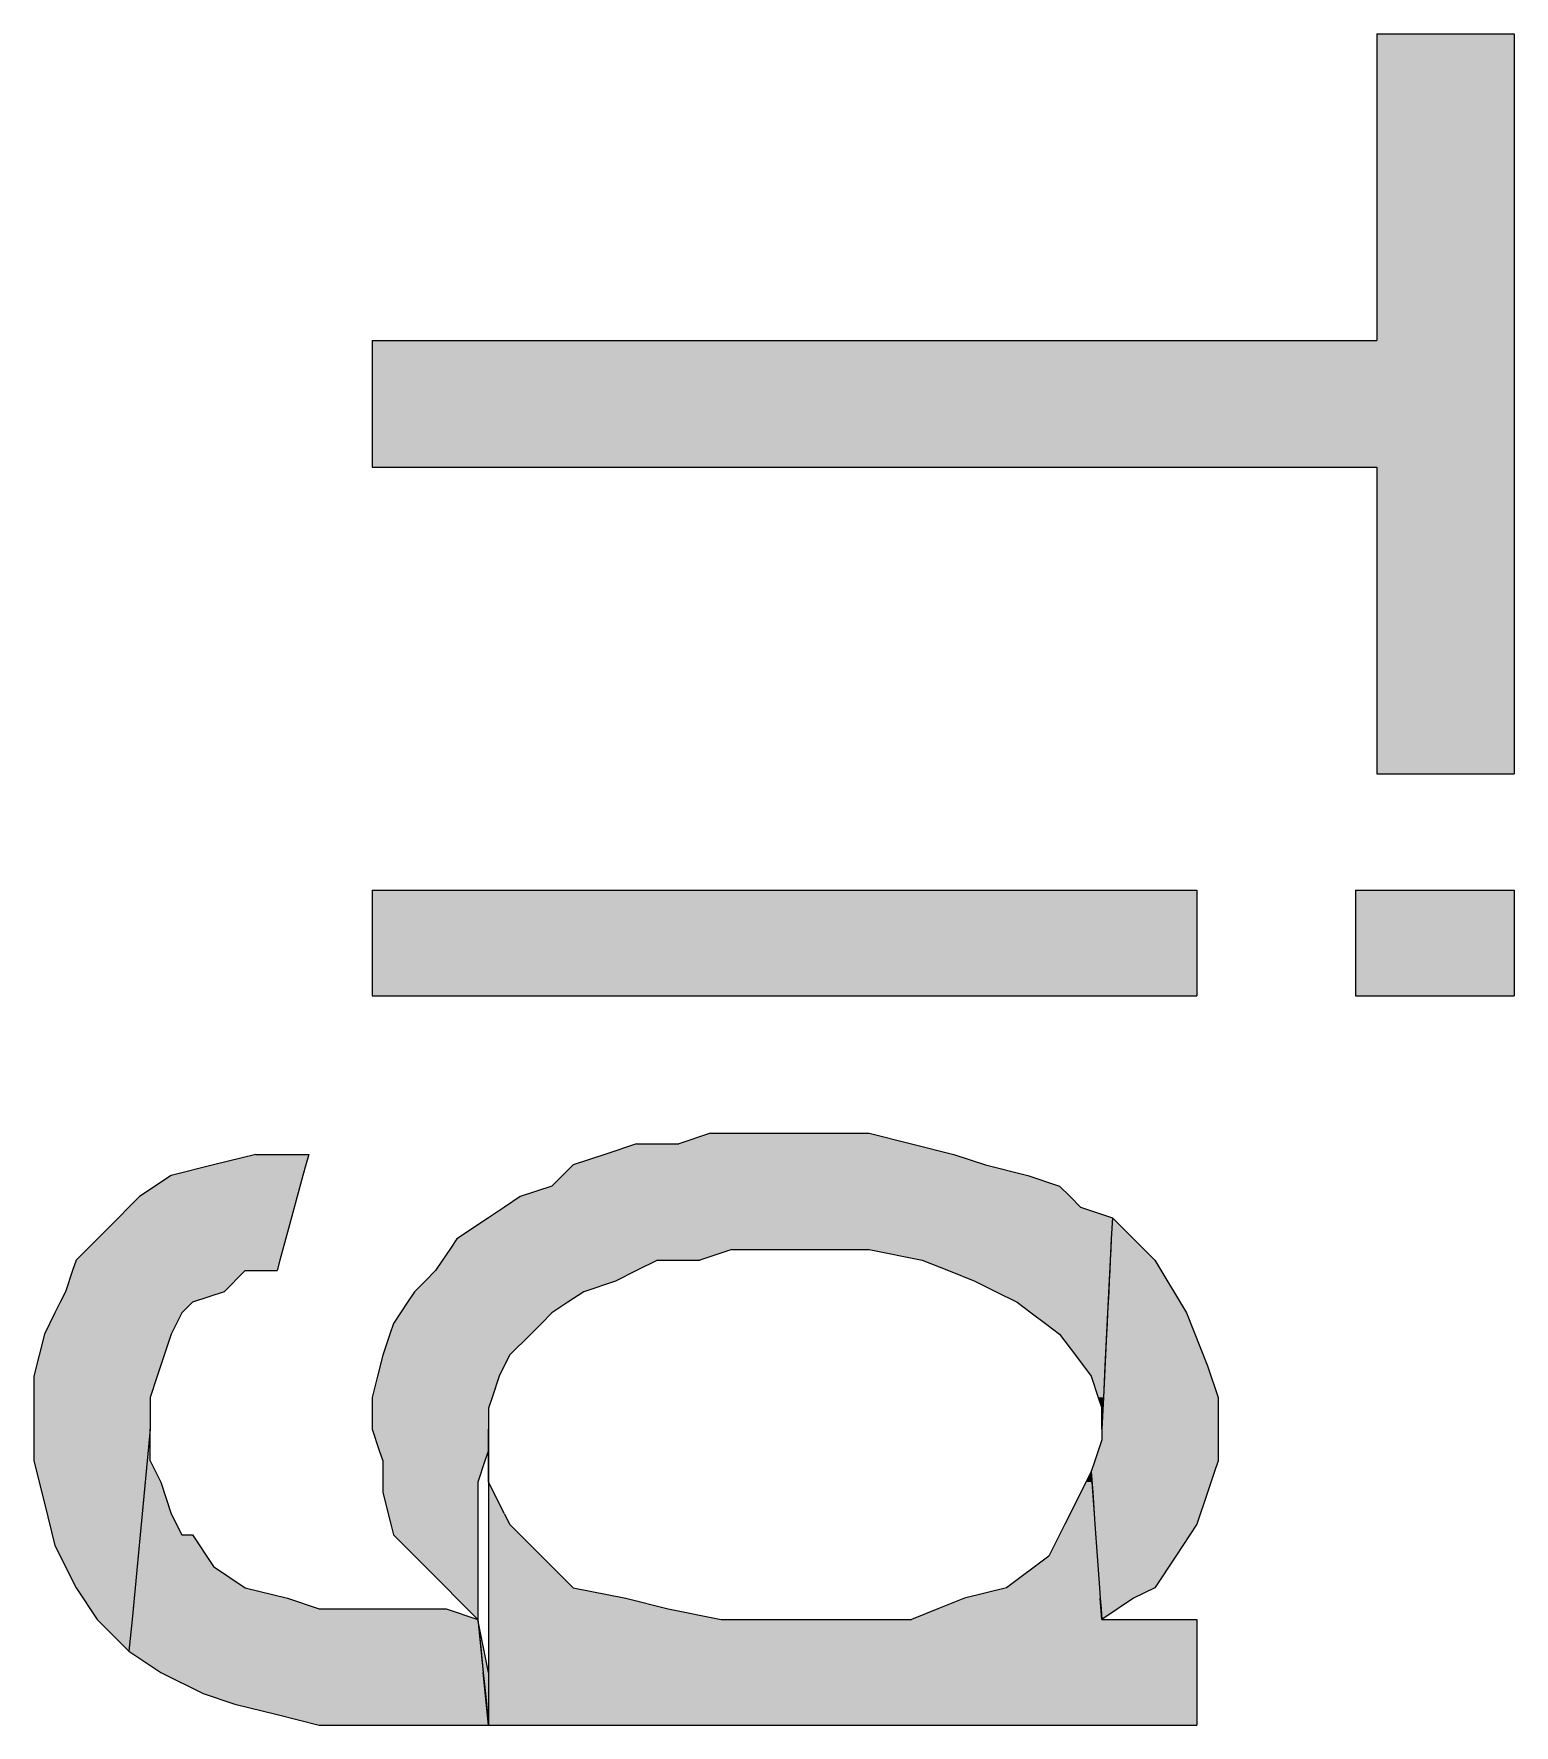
# Model space of a CAD drawing. Extents: x -1063 to 1100, y -467 to 441.
# Drawn here: x 563.47 to 586.8, y 91.42 to 118.08 of the extents above; entities that cross this region are included whole.
import ezdxf

# ---------------------------------------------------------------- set-up
doc = ezdxf.new("R2010")
doc.units = 0
doc.layers.add('H', color=7, linetype='CONTINUOUS')

# ---------------------------------------------------------------- blocks, each defined once
blk = doc.blocks.new('*U553')
at = {"layer": 'H', "color": 0, "linetype": 'CONTINUOUS'}
for p, q in [((584.632, 118.083), (586.798, 118.083)), ((584.632, 118.083), (584.632, 113.249)), ((586.798, 118.083), (586.798, 113.249)), ((568.798, 113.249), (584.632, 113.249)), ((568.798, 113.249), (568.798, 111.249)), ((586.798, 113.249), (586.798, 111.249)), ((568.798, 111.249), (584.632, 111.249)), ((584.632, 111.249), (584.632, 106.416)), ((586.798, 111.249), (586.798, 106.416)), ((584.632, 106.416), (586.798, 106.416))]:
    blk.add_line(p, q, dxfattribs=at)
for points in [[(584.632, 118.083), (584.632, 118.083), (586.798, 118.083)], [(584.632, 118.083), (584.632, 113.249), (586.798, 113.249)], [(568.798, 113.249), (568.798, 113.249), (584.632, 113.249)], [(568.798, 113.249), (568.798, 111.249), (586.798, 111.249)], [(568.798, 111.249), (568.798, 111.249), (584.632, 111.249)], [(584.632, 111.249), (584.632, 106.416), (586.798, 106.416)], [(584.632, 106.416), (584.632, 106.416), (586.798, 106.416)]]:
    blk.add_solid(points, dxfattribs=at)
at = {"layer": 'H', "color": 0, "linetype": 'CONTINUOUS', "extrusion": (0, 0, -1)}
for points in [[(-584.632, 118.083), (-586.798, 118.083), (-586.798, 113.249)], [(-568.798, 113.249), (-586.798, 113.249), (-586.798, 111.249)], [(-584.632, 111.249), (-586.798, 111.249), (-586.798, 106.416)]]:
    blk.add_solid(points, dxfattribs=at)
blk = doc.blocks.new('*U554')
at = {"layer": 'H', "color": 0, "linetype": 'CONTINUOUS'}
for p, q in [((568.798, 104.583), (581.798, 104.583)), ((568.798, 104.583), (568.798, 102.916)), ((581.798, 104.583), (581.798, 102.916)), ((568.798, 102.916), (581.798, 102.916))]:
    blk.add_line(p, q, dxfattribs=at)
for points in [[(568.798, 104.583), (568.798, 104.583), (581.798, 104.583)], [(568.798, 104.583), (568.798, 102.916), (581.798, 102.916)], [(568.798, 102.916), (568.798, 102.916), (581.798, 102.916)]]:
    blk.add_solid(points, dxfattribs=at)
at = {"layer": 'H', "color": 0, "linetype": 'CONTINUOUS', "extrusion": (0, 0, -1)}
blk.add_solid([(-568.798, 104.583), (-581.798, 104.583), (-581.798, 102.916)], dxfattribs=at)
blk = doc.blocks.new('*U555')
at = {"layer": 'H', "color": 0, "linetype": 'CONTINUOUS'}
for p, q in [((584.298, 104.583), (586.798, 104.583)), ((584.298, 104.583), (584.298, 102.916)), ((586.798, 104.583), (586.798, 102.916)), ((584.298, 102.916), (586.798, 102.916))]:
    blk.add_line(p, q, dxfattribs=at)
for points in [[(584.298, 104.583), (584.298, 104.583), (586.798, 104.583)], [(584.298, 104.583), (584.298, 102.916), (586.798, 102.916)], [(584.298, 102.916), (584.298, 102.916), (586.798, 102.916)]]:
    blk.add_solid(points, dxfattribs=at)
at = {"layer": 'H', "color": 0, "linetype": 'CONTINUOUS', "extrusion": (0, 0, -1)}
blk.add_solid([(-584.298, 104.583), (-586.798, 104.583), (-586.798, 102.916)], dxfattribs=at)
blk = doc.blocks.new('*U556')
at = {"layer": 'H', "color": 0, "linetype": 'CONTINUOUS'}
for p, q in [((566.965, 100.416), (566.298, 100.249)), ((566.965, 100.416), (567.798, 100.416)), ((567.798, 100.416), (567.753, 100.249)), ((565.632, 100.083), (565.132, 99.749)), ((566.298, 100.249), (565.632, 100.083)), ((567.707, 100.083), (567.617, 99.749)), ((567.753, 100.249), (567.707, 100.083)), ((565.132, 99.749), (564.632, 99.249)), ((567.617, 99.749), (567.48, 99.249)), ((564.632, 99.249), (564.132, 98.749)), ((567.48, 99.249), (567.344, 98.749)), ((564.132, 98.749), (564.076, 98.583)), ((567.344, 98.749), (567.298, 98.583)), ((564.076, 98.583), (563.965, 98.249)), ((566.798, 98.583), (566.465, 98.249)), ((566.798, 98.583), (567.298, 98.583)), ((563.965, 98.249), (563.882, 98.083)), ((566.465, 98.249), (565.965, 98.083)), ((563.798, 97.916), (563.632, 97.583)), ((563.882, 98.083), (563.798, 97.916)), ((565.798, 97.916), (565.632, 97.583)), ((565.965, 98.083), (565.798, 97.916)), ((563.632, 97.583), (563.465, 96.916)), ((565.632, 97.583), (565.409, 96.916)), ((563.465, 96.916), (563.465, 96.583)), ((565.409, 96.916), (565.298, 96.583)), ((563.465, 96.583), (563.465, 96.249)), ((565.298, 96.583), (565.298, 96.249)), ((563.465, 96.249), (563.465, 96.083)), ((563.465, 96.083), (563.465, 95.583)), ((565.298, 96.083), (565.251, 95.583)), ((565.298, 96.249), (565.298, 96.083)), ((563.465, 95.583), (563.632, 94.916)), ((565.251, 95.583), (565.187, 94.916)), ((563.632, 94.916), (563.798, 94.249)), ((565.187, 94.916), (565.124, 94.249)), ((563.798, 94.249), (564.132, 93.583)), ((565.124, 94.249), (565.06, 93.583)), ((564.132, 93.583), (564.465, 93.083)), ((565.06, 93.583), (565.013, 93.083)), ((564.965, 92.583), (564.465, 93.083)), ((565.013, 93.083), (564.965, 92.583))]:
    blk.add_line(p, q, dxfattribs=at)
for points in [[(566.965, 100.416), (566.298, 100.249), (567.753, 100.249)], [(566.965, 100.416), (566.965, 100.416), (567.798, 100.416)], [(565.632, 100.083), (565.132, 99.749), (567.617, 99.749)], [(566.298, 100.249), (565.632, 100.083), (567.707, 100.083)], [(565.132, 99.749), (564.632, 99.249), (567.48, 99.249)], [(564.632, 99.249), (564.132, 98.749), (567.344, 98.749)], [(564.132, 98.749), (564.076, 98.583), (567.298, 98.583)], [(564.076, 98.583), (563.965, 98.249), (566.465, 98.249)], [(566.798, 98.583), (566.798, 98.583), (567.298, 98.583)], [(563.965, 98.249), (563.882, 98.083), (565.965, 98.083)], [(563.798, 97.916), (563.632, 97.583), (565.632, 97.583)], [(563.882, 98.083), (563.798, 97.916), (565.798, 97.916)], [(563.632, 97.583), (563.465, 96.916), (565.409, 96.916)], [(563.465, 96.916), (563.465, 96.583), (565.298, 96.583)], [(563.465, 96.583), (563.465, 96.249), (565.298, 96.249)], [(563.465, 96.249), (563.465, 96.083), (565.298, 96.083)], [(563.465, 96.083), (563.465, 95.583), (565.251, 95.583)], [(563.465, 95.583), (563.632, 94.916), (565.187, 94.916)], [(563.632, 94.916), (563.798, 94.249), (565.124, 94.249)], [(563.798, 94.249), (564.132, 93.583), (565.06, 93.583)], [(564.132, 93.583), (564.465, 93.083), (565.013, 93.083)]]:
    blk.add_solid(points, dxfattribs=at)
at = {"layer": 'H', "color": 0, "linetype": 'CONTINUOUS', "extrusion": (0, 0, -1)}
for points in [[(-566.965, 100.416), (-567.798, 100.416), (-567.753, 100.249)], [(-565.632, 100.083), (-567.707, 100.083), (-567.617, 99.749)], [(-566.298, 100.249), (-567.753, 100.249), (-567.707, 100.083)], [(-565.132, 99.749), (-567.617, 99.749), (-567.48, 99.249)], [(-564.632, 99.249), (-567.48, 99.249), (-567.344, 98.749)], [(-564.132, 98.749), (-567.344, 98.749), (-567.298, 98.583)], [(-564.076, 98.583), (-566.798, 98.583), (-566.465, 98.249)], [(-563.965, 98.249), (-566.465, 98.249), (-565.965, 98.083)], [(-563.798, 97.916), (-565.798, 97.916), (-565.632, 97.583)], [(-563.882, 98.083), (-565.965, 98.083), (-565.798, 97.916)], [(-563.632, 97.583), (-565.632, 97.583), (-565.409, 96.916)], [(-563.465, 96.916), (-565.409, 96.916), (-565.298, 96.583)], [(-563.465, 96.583), (-565.298, 96.583), (-565.298, 96.249)], [(-563.465, 96.249), (-565.298, 96.249), (-565.298, 96.083)], [(-563.465, 96.083), (-565.298, 96.083), (-565.251, 95.583)], [(-563.465, 95.583), (-565.251, 95.583), (-565.187, 94.916)], [(-563.632, 94.916), (-565.187, 94.916), (-565.124, 94.249)], [(-563.798, 94.249), (-565.124, 94.249), (-565.06, 93.583)], [(-564.132, 93.583), (-565.06, 93.583), (-565.013, 93.083)], [(-564.465, 93.083), (-565.013, 93.083), (-564.965, 92.583)]]:
    blk.add_solid(points, dxfattribs=at)
blk = doc.blocks.new('*U557')
at = {"layer": 'H', "color": 0, "linetype": 'CONTINUOUS'}
for p, q in [((565.298, 96.083), (565.251, 95.583)), ((565.298, 95.583), (565.298, 96.083)), ((565.251, 95.583), (565.219, 95.249)), ((565.298, 95.583), (565.465, 95.249)), ((565.219, 95.249), (565.171, 94.749)), ((565.465, 95.249), (565.632, 94.749)), ((565.171, 94.749), (565.14, 94.416)), ((565.632, 94.749), (565.798, 94.416)), ((565.14, 94.416), (565.092, 93.916)), ((565.798, 94.416), (565.965, 94.416)), ((565.965, 94.416), (566.298, 93.916)), ((565.092, 93.916), (565.06, 93.583)), ((566.298, 93.916), (566.798, 93.583)), ((565.044, 93.416), (565.029, 93.249)), ((565.06, 93.583), (565.044, 93.416)), ((566.798, 93.583), (567.465, 93.416)), ((567.465, 93.416), (567.965, 93.249)), ((565.013, 93.083), (564.965, 92.583)), ((565.029, 93.249), (565.013, 93.083)), ((567.965, 93.249), (568.632, 93.249)), ((568.632, 93.249), (569.298, 93.249)), ((569.298, 93.249), (569.965, 93.249)), ((569.965, 93.249), (570.465, 93.083)), ((570.465, 93.083), (570.515, 92.583)), ((564.965, 92.583), (565.465, 92.249)), ((570.515, 92.583), (570.548, 92.249)), ((565.465, 92.249), (566.132, 91.916)), ((570.548, 92.249), (570.582, 91.916)), ((566.132, 91.916), (566.632, 91.749)), ((566.632, 91.749), (567.298, 91.583)), ((570.582, 91.916), (570.598, 91.749)), ((570.598, 91.749), (570.615, 91.583)), ((567.298, 91.583), (567.965, 91.416)), ((570.615, 91.583), (570.632, 91.416)), ((567.965, 91.416), (568.465, 91.416)), ((568.465, 91.416), (569.132, 91.416)), ((569.132, 91.416), (569.798, 91.416)), ((569.798, 91.416), (570.632, 91.416))]:
    blk.add_line(p, q, dxfattribs=at)
for points in [[(565.298, 96.083), (565.251, 95.583), (565.298, 95.583)], [(565.251, 95.583), (565.219, 95.249), (565.465, 95.249)], [(565.219, 95.249), (565.171, 94.749), (565.632, 94.749)], [(565.171, 94.749), (565.14, 94.416), (565.798, 94.416)], [(565.14, 94.416), (565.092, 93.916), (566.298, 93.916)], [(565.798, 94.416), (565.798, 94.416), (565.965, 94.416)], [(565.092, 93.916), (565.06, 93.583), (566.798, 93.583)], [(565.044, 93.416), (565.029, 93.249), (567.965, 93.249)], [(565.06, 93.583), (565.044, 93.416), (567.465, 93.416)], [(565.013, 93.083), (564.965, 92.583), (570.515, 92.583)], [(565.029, 93.249), (565.013, 93.083), (570.465, 93.083)], [(567.965, 93.249), (567.965, 93.249), (568.632, 93.249)], [(568.632, 93.249), (568.632, 93.249), (569.298, 93.249)], [(569.298, 93.249), (569.298, 93.249), (569.965, 93.249)], [(564.965, 92.583), (565.465, 92.249), (570.548, 92.249)], [(565.465, 92.249), (566.132, 91.916), (570.582, 91.916)], [(566.132, 91.916), (566.632, 91.749), (570.598, 91.749)], [(566.632, 91.749), (567.298, 91.583), (570.615, 91.583)], [(567.298, 91.583), (567.965, 91.416), (570.632, 91.416)], [(567.965, 91.416), (567.965, 91.416), (568.465, 91.416)], [(568.465, 91.416), (568.465, 91.416), (569.132, 91.416)], [(569.132, 91.416), (569.132, 91.416), (569.798, 91.416)], [(569.798, 91.416), (569.798, 91.416), (570.632, 91.416)]]:
    blk.add_solid(points, dxfattribs=at)
at = {"layer": 'H', "color": 0, "linetype": 'CONTINUOUS', "extrusion": (0, 0, -1)}
for points in [[(-565.251, 95.583), (-565.298, 95.583), (-565.465, 95.249)], [(-565.219, 95.249), (-565.465, 95.249), (-565.632, 94.749)], [(-565.171, 94.749), (-565.632, 94.749), (-565.798, 94.416)], [(-565.14, 94.416), (-565.965, 94.416), (-566.298, 93.916)], [(-565.092, 93.916), (-566.298, 93.916), (-566.798, 93.583)], [(-565.044, 93.416), (-567.465, 93.416), (-567.965, 93.249)], [(-565.06, 93.583), (-566.798, 93.583), (-567.465, 93.416)], [(-565.013, 93.083), (-570.465, 93.083), (-570.515, 92.583)], [(-565.029, 93.249), (-569.965, 93.249), (-570.465, 93.083)], [(-564.965, 92.583), (-570.515, 92.583), (-570.548, 92.249)], [(-565.465, 92.249), (-570.548, 92.249), (-570.582, 91.916)], [(-566.132, 91.916), (-570.582, 91.916), (-570.598, 91.749)], [(-566.632, 91.749), (-570.598, 91.749), (-570.615, 91.583)], [(-567.298, 91.583), (-570.615, 91.583), (-570.632, 91.416)]]:
    blk.add_solid(points, dxfattribs=at)
blk = doc.blocks.new('*U558')
at = {"layer": 'H', "color": 0, "linetype": 'CONTINUOUS'}
for p, q in [((572.965, 100.583), (572.465, 100.416)), ((572.965, 100.583), (573.632, 100.583)), ((574.132, 100.749), (573.632, 100.583)), ((574.132, 100.749), (574.798, 100.749)), ((574.798, 100.749), (575.465, 100.749)), ((575.465, 100.749), (576.132, 100.749)), ((576.132, 100.749), (576.632, 100.749)), ((576.632, 100.749), (577.298, 100.583)), ((577.298, 100.583), (577.965, 100.416)), ((572.465, 100.416), (571.965, 100.249)), ((577.965, 100.416), (578.465, 100.249)), ((571.798, 100.083), (571.632, 99.916)), ((571.965, 100.249), (571.798, 100.083)), ((578.465, 100.249), (579.132, 100.083)), ((579.132, 100.083), (579.632, 99.916)), ((571.132, 99.749), (570.882, 99.583)), ((571.632, 99.916), (571.132, 99.749)), ((579.632, 99.916), (579.798, 99.749)), ((579.798, 99.749), (579.965, 99.583)), ((570.882, 99.583), (570.632, 99.416)), ((579.965, 99.583), (580.465, 99.416)), ((570.632, 99.416), (570.132, 99.083)), ((580.465, 99.416), (580.448, 99.083)), ((570.132, 99.083), (570.021, 98.916)), ((580.448, 99.083), (580.44, 98.916)), ((569.909, 98.749), (569.798, 98.583)), ((570.021, 98.916), (569.909, 98.749)), ((573.298, 98.749), (572.965, 98.583)), ((573.298, 98.749), (573.965, 98.749)), ((574.465, 98.916), (573.965, 98.749)), ((574.465, 98.916), (574.965, 98.916)), ((574.965, 98.916), (575.798, 98.916)), ((575.798, 98.916), (576.632, 98.916)), ((576.632, 98.916), (577.465, 98.749)), ((577.465, 98.749), (577.882, 98.583)), ((580.432, 98.749), (580.423, 98.583)), ((580.44, 98.916), (580.432, 98.749)), ((569.632, 98.416), (569.465, 98.249)), ((569.798, 98.583), (569.632, 98.416)), ((572.632, 98.416), (572.132, 98.249)), ((572.965, 98.583), (572.632, 98.416)), ((577.882, 98.583), (578.298, 98.416)), ((578.298, 98.416), (578.632, 98.249)), ((580.415, 98.416), (580.407, 98.249)), ((580.423, 98.583), (580.415, 98.416)), ((569.465, 98.249), (569.354, 98.083)), ((572.132, 98.249), (571.882, 98.083)), ((578.632, 98.249), (578.965, 98.083)), ((580.407, 98.249), (580.398, 98.083)), ((569.243, 97.916), (569.132, 97.749)), ((569.354, 98.083), (569.243, 97.916)), ((571.632, 97.916), (571.465, 97.749)), ((571.882, 98.083), (571.632, 97.916)), ((578.965, 98.083), (579.187, 97.916)), ((579.187, 97.916), (579.409, 97.749)), ((580.39, 97.916), (580.382, 97.749)), ((580.398, 98.083), (580.39, 97.916)), ((569.132, 97.749), (569.076, 97.583)), ((571.465, 97.749), (571.298, 97.583)), ((579.409, 97.749), (579.632, 97.583)), ((580.382, 97.749), (580.373, 97.583)), ((569.076, 97.583), (568.965, 97.249)), ((571.298, 97.583), (570.965, 97.249)), ((579.632, 97.583), (579.882, 97.249)), ((580.373, 97.583), (580.357, 97.249)), ((568.965, 97.249), (568.882, 96.916)), ((570.965, 97.249), (570.798, 96.916)), ((579.882, 97.249), (580.132, 96.916)), ((580.357, 97.249), (580.34, 96.916)), ((568.882, 96.916), (568.798, 96.583)), ((570.798, 96.916), (570.687, 96.583)), ((580.132, 96.916), (580.243, 96.583)), ((580.34, 96.916), (580.323, 96.583)), ((568.798, 96.583), (568.798, 96.416)), ((570.687, 96.583), (570.632, 96.416)), ((580.243, 96.583), (580.298, 96.416)), ((580.323, 96.583), (580.315, 96.416)), ((568.798, 96.416), (568.798, 96.083)), ((570.632, 96.416), (570.632, 96.083)), ((580.315, 96.416), (580.298, 96.083)), ((580.298, 96.083), (580.298, 96.416)), ((568.798, 96.083), (568.909, 95.749)), ((570.632, 96.083), (570.632, 95.749)), ((568.909, 95.749), (568.965, 95.583)), ((570.632, 95.749), (570.576, 95.583)), ((568.965, 95.583), (568.965, 95.249)), ((570.576, 95.583), (570.465, 95.249)), ((568.965, 95.249), (568.965, 95.083)), ((570.465, 95.249), (570.465, 95.083)), ((568.965, 95.083), (569.09, 94.583)), ((570.465, 95.083), (570.465, 94.583)), ((569.09, 94.583), (569.132, 94.416)), ((569.132, 94.416), (569.632, 93.916)), ((570.465, 94.583), (570.465, 94.416)), ((570.465, 94.416), (570.465, 93.916)), ((570.465, 93.083), (569.632, 93.916)), ((570.465, 93.916), (570.465, 93.083)), ((570.465, 93.083), (570.548, 92.249)), ((570.632, 92.249), (570.465, 93.083)), ((570.632, 91.416), (570.548, 92.249)), ((570.632, 92.249), (570.632, 91.416))]:
    blk.add_line(p, q, dxfattribs=at)
for points in [[(572.965, 100.583), (572.465, 100.416), (577.965, 100.416)], [(572.965, 100.583), (572.965, 100.583), (573.632, 100.583)], [(574.132, 100.749), (573.632, 100.583), (577.298, 100.583)], [(574.132, 100.749), (574.132, 100.749), (574.798, 100.749)], [(574.798, 100.749), (574.798, 100.749), (575.465, 100.749)], [(575.465, 100.749), (575.465, 100.749), (576.132, 100.749)], [(576.132, 100.749), (576.132, 100.749), (576.632, 100.749)], [(572.465, 100.416), (571.965, 100.249), (578.465, 100.249)], [(571.798, 100.083), (571.632, 99.916), (579.632, 99.916)], [(571.965, 100.249), (571.798, 100.083), (579.132, 100.083)], [(571.132, 99.749), (570.882, 99.583), (579.965, 99.583)], [(571.632, 99.916), (571.132, 99.749), (579.798, 99.749)], [(570.882, 99.583), (570.632, 99.416), (580.465, 99.416)], [(570.632, 99.416), (570.132, 99.083), (580.448, 99.083)], [(570.132, 99.083), (570.021, 98.916), (580.44, 98.916)], [(569.909, 98.749), (569.798, 98.583), (572.965, 98.583)], [(570.021, 98.916), (569.909, 98.749), (573.965, 98.749)], [(573.298, 98.749), (573.298, 98.749), (573.965, 98.749)], [(574.465, 98.916), (574.465, 98.916), (574.965, 98.916)], [(574.965, 98.916), (574.965, 98.916), (575.798, 98.916)], [(575.798, 98.916), (575.798, 98.916), (576.632, 98.916)], [(576.632, 98.916), (577.465, 98.749), (580.432, 98.749)], [(577.465, 98.749), (577.882, 98.583), (580.423, 98.583)], [(569.632, 98.416), (569.465, 98.249), (572.132, 98.249)], [(569.798, 98.583), (569.632, 98.416), (572.632, 98.416)], [(577.882, 98.583), (578.298, 98.416), (580.415, 98.416)], [(578.298, 98.416), (578.632, 98.249), (580.407, 98.249)], [(569.465, 98.249), (569.354, 98.083), (571.882, 98.083)], [(578.632, 98.249), (578.965, 98.083), (580.398, 98.083)], [(569.243, 97.916), (569.132, 97.749), (571.465, 97.749)], [(569.354, 98.083), (569.243, 97.916), (571.632, 97.916)], [(578.965, 98.083), (579.187, 97.916), (580.39, 97.916)], [(579.187, 97.916), (579.409, 97.749), (580.382, 97.749)], [(569.132, 97.749), (569.076, 97.583), (571.298, 97.583)], [(579.409, 97.749), (579.632, 97.583), (580.373, 97.583)], [(569.076, 97.583), (568.965, 97.249), (570.965, 97.249)], [(579.632, 97.583), (579.882, 97.249), (580.357, 97.249)], [(568.965, 97.249), (568.882, 96.916), (570.798, 96.916)], [(579.882, 97.249), (580.132, 96.916), (580.34, 96.916)], [(568.882, 96.916), (568.798, 96.583), (570.687, 96.583)], [(580.132, 96.916), (580.243, 96.583), (580.323, 96.583)], [(568.798, 96.583), (568.798, 96.416), (570.632, 96.416)], [(580.243, 96.583), (580.298, 96.416), (580.315, 96.416)], [(568.798, 96.416), (568.798, 96.083), (570.632, 96.083)], [(568.798, 96.083), (568.909, 95.749), (570.632, 95.749)], [(568.909, 95.749), (568.965, 95.583), (570.576, 95.583)], [(568.965, 95.583), (568.965, 95.249), (570.465, 95.249)], [(568.965, 95.249), (568.965, 95.083), (570.465, 95.083)], [(568.965, 95.083), (569.09, 94.583), (570.465, 94.583)], [(569.09, 94.583), (569.132, 94.416), (570.465, 94.416)], [(569.132, 94.416), (569.632, 93.916), (570.465, 93.916)], [(570.465, 93.083), (570.548, 92.249), (570.632, 92.249)]]:
    blk.add_solid(points, dxfattribs=at)
at = {"layer": 'H', "color": 0, "linetype": 'CONTINUOUS', "extrusion": (0, 0, -1)}
for points in [[(-572.965, 100.583), (-577.298, 100.583), (-577.965, 100.416)], [(-574.132, 100.749), (-576.632, 100.749), (-577.298, 100.583)], [(-572.465, 100.416), (-577.965, 100.416), (-578.465, 100.249)], [(-571.798, 100.083), (-579.132, 100.083), (-579.632, 99.916)], [(-571.965, 100.249), (-578.465, 100.249), (-579.132, 100.083)], [(-571.132, 99.749), (-579.798, 99.749), (-579.965, 99.583)], [(-571.632, 99.916), (-579.632, 99.916), (-579.798, 99.749)], [(-570.882, 99.583), (-579.965, 99.583), (-580.465, 99.416)], [(-570.632, 99.416), (-580.465, 99.416), (-580.448, 99.083)], [(-570.132, 99.083), (-580.448, 99.083), (-580.44, 98.916)], [(-569.909, 98.749), (-573.298, 98.749), (-572.965, 98.583)], [(-570.021, 98.916), (-574.465, 98.916), (-573.965, 98.749)], [(-576.632, 98.916), (-580.44, 98.916), (-580.432, 98.749)], [(-577.465, 98.749), (-580.432, 98.749), (-580.423, 98.583)], [(-569.632, 98.416), (-572.632, 98.416), (-572.132, 98.249)], [(-569.798, 98.583), (-572.965, 98.583), (-572.632, 98.416)], [(-577.882, 98.583), (-580.423, 98.583), (-580.415, 98.416)], [(-578.298, 98.416), (-580.415, 98.416), (-580.407, 98.249)], [(-569.465, 98.249), (-572.132, 98.249), (-571.882, 98.083)], [(-578.632, 98.249), (-580.407, 98.249), (-580.398, 98.083)], [(-569.243, 97.916), (-571.632, 97.916), (-571.465, 97.749)], [(-569.354, 98.083), (-571.882, 98.083), (-571.632, 97.916)], [(-578.965, 98.083), (-580.398, 98.083), (-580.39, 97.916)], [(-579.187, 97.916), (-580.39, 97.916), (-580.382, 97.749)], [(-569.132, 97.749), (-571.465, 97.749), (-571.298, 97.583)], [(-579.409, 97.749), (-580.382, 97.749), (-580.373, 97.583)], [(-569.076, 97.583), (-571.298, 97.583), (-570.965, 97.249)], [(-579.632, 97.583), (-580.373, 97.583), (-580.357, 97.249)], [(-568.965, 97.249), (-570.965, 97.249), (-570.798, 96.916)], [(-579.882, 97.249), (-580.357, 97.249), (-580.34, 96.916)], [(-568.882, 96.916), (-570.798, 96.916), (-570.687, 96.583)], [(-580.132, 96.916), (-580.34, 96.916), (-580.323, 96.583)], [(-568.798, 96.583), (-570.687, 96.583), (-570.632, 96.416)], [(-580.243, 96.583), (-580.323, 96.583), (-580.315, 96.416)], [(-568.798, 96.416), (-570.632, 96.416), (-570.632, 96.083)], [(-580.298, 96.416), (-580.315, 96.416), (-580.298, 96.083)], [(-568.798, 96.083), (-570.632, 96.083), (-570.632, 95.749)], [(-568.909, 95.749), (-570.632, 95.749), (-570.576, 95.583)], [(-568.965, 95.583), (-570.576, 95.583), (-570.465, 95.249)], [(-568.965, 95.249), (-570.465, 95.249), (-570.465, 95.083)], [(-568.965, 95.083), (-570.465, 95.083), (-570.465, 94.583)], [(-569.09, 94.583), (-570.465, 94.583), (-570.465, 94.416)], [(-569.132, 94.416), (-570.465, 94.416), (-570.465, 93.916)], [(-569.632, 93.916), (-570.465, 93.916), (-570.465, 93.083)], [(-570.548, 92.249), (-570.632, 92.249), (-570.632, 91.416)]]:
    blk.add_solid(points, dxfattribs=at)
blk = doc.blocks.new('*U559')
at = {"layer": 'H', "color": 0, "linetype": 'CONTINUOUS'}
for p, q in [((570.632, 96.083), (570.632, 95.583)), ((570.632, 95.583), (570.632, 96.083)), ((570.632, 95.583), (570.632, 95.416)), ((570.632, 95.416), (570.632, 95.583)), ((570.632, 95.416), (570.632, 95.249)), ((570.632, 95.249), (570.632, 95.416)), ((570.632, 95.249), (570.632, 94.749)), ((570.882, 94.749), (570.632, 95.249)), ((580.048, 95.249), (579.798, 94.749)), ((580.132, 95.416), (580.048, 95.249)), ((580.144, 95.249), (580.132, 95.416)), ((580.144, 95.249), (580.179, 94.749)), ((570.632, 94.749), (570.632, 94.583)), ((570.882, 94.749), (570.965, 94.583)), ((579.798, 94.749), (579.715, 94.583)), ((580.179, 94.749), (580.191, 94.583)), ((570.632, 94.583), (570.632, 94.083)), ((570.965, 94.583), (571.465, 94.083)), ((579.715, 94.583), (579.465, 94.083)), ((580.191, 94.583), (580.227, 94.083)), ((570.632, 94.083), (570.632, 93.583)), ((571.465, 94.083), (571.965, 93.583)), ((579.465, 94.083), (578.798, 93.583)), ((580.227, 94.083), (580.263, 93.583)), ((570.632, 93.583), (570.632, 93.416)), ((570.632, 93.416), (570.632, 93.249)), ((571.965, 93.583), (572.798, 93.416)), ((572.798, 93.416), (573.465, 93.249)), ((578.132, 93.416), (577.715, 93.249)), ((578.798, 93.583), (578.132, 93.416)), ((580.263, 93.583), (580.275, 93.416)), ((580.275, 93.416), (580.286, 93.249)), ((570.632, 93.249), (570.632, 93.083)), ((570.632, 93.083), (570.632, 91.416)), ((573.465, 93.249), (574.298, 93.083)), ((574.298, 93.083), (574.965, 93.083)), ((574.965, 93.083), (575.632, 93.083)), ((575.632, 93.083), (576.465, 93.083)), ((576.465, 93.083), (577.298, 93.083)), ((577.715, 93.249), (577.298, 93.083)), ((580.286, 93.249), (580.298, 93.083)), ((580.298, 93.083), (581.798, 93.083)), ((581.798, 93.083), (581.798, 91.416)), ((570.632, 91.416), (581.798, 91.416))]:
    blk.add_line(p, q, dxfattribs=at)
for points in [[(570.632, 96.083), (570.632, 95.583), (570.632, 95.583)], [(570.632, 95.583), (570.632, 95.416), (570.632, 95.416)], [(570.632, 95.416), (570.632, 95.249), (570.632, 95.249)], [(570.632, 95.249), (570.632, 94.749), (570.882, 94.749)], [(580.048, 95.249), (579.798, 94.749), (580.179, 94.749)], [(580.132, 95.416), (580.048, 95.249), (580.144, 95.249)], [(570.632, 94.749), (570.632, 94.583), (570.965, 94.583)], [(579.798, 94.749), (579.715, 94.583), (580.191, 94.583)], [(570.632, 94.583), (570.632, 94.083), (571.465, 94.083)], [(579.715, 94.583), (579.465, 94.083), (580.227, 94.083)], [(570.632, 94.083), (570.632, 93.583), (571.965, 93.583)], [(579.465, 94.083), (578.798, 93.583), (580.263, 93.583)], [(570.632, 93.583), (570.632, 93.416), (572.798, 93.416)], [(570.632, 93.416), (570.632, 93.249), (573.465, 93.249)], [(578.132, 93.416), (577.715, 93.249), (580.286, 93.249)], [(578.798, 93.583), (578.132, 93.416), (580.275, 93.416)], [(570.632, 93.249), (570.632, 93.083), (574.298, 93.083)], [(570.632, 93.083), (570.632, 91.416), (581.798, 91.416)], [(574.298, 93.083), (574.298, 93.083), (574.965, 93.083)], [(574.965, 93.083), (574.965, 93.083), (575.632, 93.083)], [(575.632, 93.083), (575.632, 93.083), (576.465, 93.083)], [(576.465, 93.083), (576.465, 93.083), (577.298, 93.083)], [(577.715, 93.249), (577.298, 93.083), (580.298, 93.083)], [(580.298, 93.083), (580.298, 93.083), (581.798, 93.083)], [(570.632, 91.416), (570.632, 91.416), (581.798, 91.416)]]:
    blk.add_solid(points, dxfattribs=at)
at = {"layer": 'H', "color": 0, "linetype": 'CONTINUOUS', "extrusion": (0, 0, -1)}
for points in [[(-580.048, 95.249), (-580.144, 95.249), (-580.179, 94.749)], [(-570.632, 94.749), (-570.882, 94.749), (-570.965, 94.583)], [(-579.798, 94.749), (-580.179, 94.749), (-580.191, 94.583)], [(-570.632, 94.583), (-570.965, 94.583), (-571.465, 94.083)], [(-579.715, 94.583), (-580.191, 94.583), (-580.227, 94.083)], [(-570.632, 94.083), (-571.465, 94.083), (-571.965, 93.583)], [(-579.465, 94.083), (-580.227, 94.083), (-580.263, 93.583)], [(-570.632, 93.583), (-571.965, 93.583), (-572.798, 93.416)], [(-570.632, 93.416), (-572.798, 93.416), (-573.465, 93.249)], [(-578.132, 93.416), (-580.275, 93.416), (-580.286, 93.249)], [(-578.798, 93.583), (-580.263, 93.583), (-580.275, 93.416)], [(-570.632, 93.249), (-573.465, 93.249), (-574.298, 93.083)], [(-570.632, 93.083), (-581.798, 93.083), (-581.798, 91.416)], [(-577.715, 93.249), (-580.286, 93.249), (-580.298, 93.083)]]:
    blk.add_solid(points, dxfattribs=at)
blk = doc.blocks.new('*U560')
at = {"layer": 'H', "color": 0, "linetype": 'CONTINUOUS'}
for p, q in [((580.465, 99.416), (580.448, 99.083)), ((580.798, 99.083), (580.465, 99.416)), ((580.448, 99.083), (580.432, 98.749)), ((580.798, 99.083), (581.132, 98.749)), ((580.432, 98.749), (580.39, 97.916)), ((581.132, 98.749), (581.632, 97.916)), ((580.39, 97.916), (580.348, 97.083)), ((581.632, 97.916), (581.965, 97.083)), ((580.348, 97.083), (580.323, 96.583)), ((581.965, 97.083), (582.132, 96.583)), ((580.323, 96.583), (580.298, 96.083)), ((582.132, 96.583), (582.132, 96.083)), ((580.298, 96.083), (580.298, 95.916)), ((582.132, 96.083), (582.132, 95.916)), ((580.298, 95.916), (580.187, 95.583)), ((582.132, 95.916), (582.132, 95.583)), ((580.187, 95.583), (580.132, 95.416)), ((582.132, 95.583), (582.076, 95.416)), ((580.132, 95.416), (580.155, 95.083)), ((582.076, 95.416), (581.965, 95.083)), ((580.155, 95.083), (580.191, 94.583)), ((581.965, 95.083), (581.798, 94.583)), ((580.191, 94.583), (580.227, 94.083)), ((581.798, 94.583), (581.465, 94.083)), ((580.227, 94.083), (580.263, 93.583)), ((581.465, 94.083), (581.132, 93.583)), ((580.263, 93.583), (580.275, 93.416)), ((580.298, 93.083), (580.275, 93.416)), ((580.798, 93.416), (580.298, 93.083)), ((581.132, 93.583), (580.798, 93.416))]:
    blk.add_line(p, q, dxfattribs=at)
for points in [[(580.465, 99.416), (580.448, 99.083), (580.798, 99.083)], [(580.448, 99.083), (580.432, 98.749), (581.132, 98.749)], [(580.432, 98.749), (580.39, 97.916), (581.632, 97.916)], [(580.39, 97.916), (580.348, 97.083), (581.965, 97.083)], [(580.348, 97.083), (580.323, 96.583), (582.132, 96.583)], [(580.323, 96.583), (580.298, 96.083), (582.132, 96.083)], [(580.298, 96.083), (580.298, 95.916), (582.132, 95.916)], [(580.298, 95.916), (580.187, 95.583), (582.132, 95.583)], [(580.187, 95.583), (580.132, 95.416), (582.076, 95.416)], [(580.132, 95.416), (580.155, 95.083), (581.965, 95.083)], [(580.155, 95.083), (580.191, 94.583), (581.798, 94.583)], [(580.191, 94.583), (580.227, 94.083), (581.465, 94.083)], [(580.227, 94.083), (580.263, 93.583), (581.132, 93.583)], [(580.263, 93.583), (580.275, 93.416), (580.798, 93.416)]]:
    blk.add_solid(points, dxfattribs=at)
at = {"layer": 'H', "color": 0, "linetype": 'CONTINUOUS', "extrusion": (0, 0, -1)}
for points in [[(-580.448, 99.083), (-580.798, 99.083), (-581.132, 98.749)], [(-580.432, 98.749), (-581.132, 98.749), (-581.632, 97.916)], [(-580.39, 97.916), (-581.632, 97.916), (-581.965, 97.083)], [(-580.348, 97.083), (-581.965, 97.083), (-582.132, 96.583)], [(-580.323, 96.583), (-582.132, 96.583), (-582.132, 96.083)], [(-580.298, 96.083), (-582.132, 96.083), (-582.132, 95.916)], [(-580.298, 95.916), (-582.132, 95.916), (-582.132, 95.583)], [(-580.187, 95.583), (-582.132, 95.583), (-582.076, 95.416)], [(-580.132, 95.416), (-582.076, 95.416), (-581.965, 95.083)], [(-580.155, 95.083), (-581.965, 95.083), (-581.798, 94.583)], [(-580.191, 94.583), (-581.798, 94.583), (-581.465, 94.083)], [(-580.227, 94.083), (-581.465, 94.083), (-581.132, 93.583)], [(-580.263, 93.583), (-581.132, 93.583), (-580.798, 93.416)], [(-580.275, 93.416), (-580.798, 93.416), (-580.298, 93.083)]]:
    blk.add_solid(points, dxfattribs=at)

msp = doc.modelspace()

# ---------------------------------------------------------------- block references
at = {"layer": 'H', "color": 0, "linetype": 'CONTINUOUS'}
for name in ['*U553', '*U554', '*U555', '*U558', '*U556', '*U560', '*U557', '*U559']:
    msp.add_blockref(name, (0, 0), dxfattribs=at)

doc.saveas('drawing.dxf')
